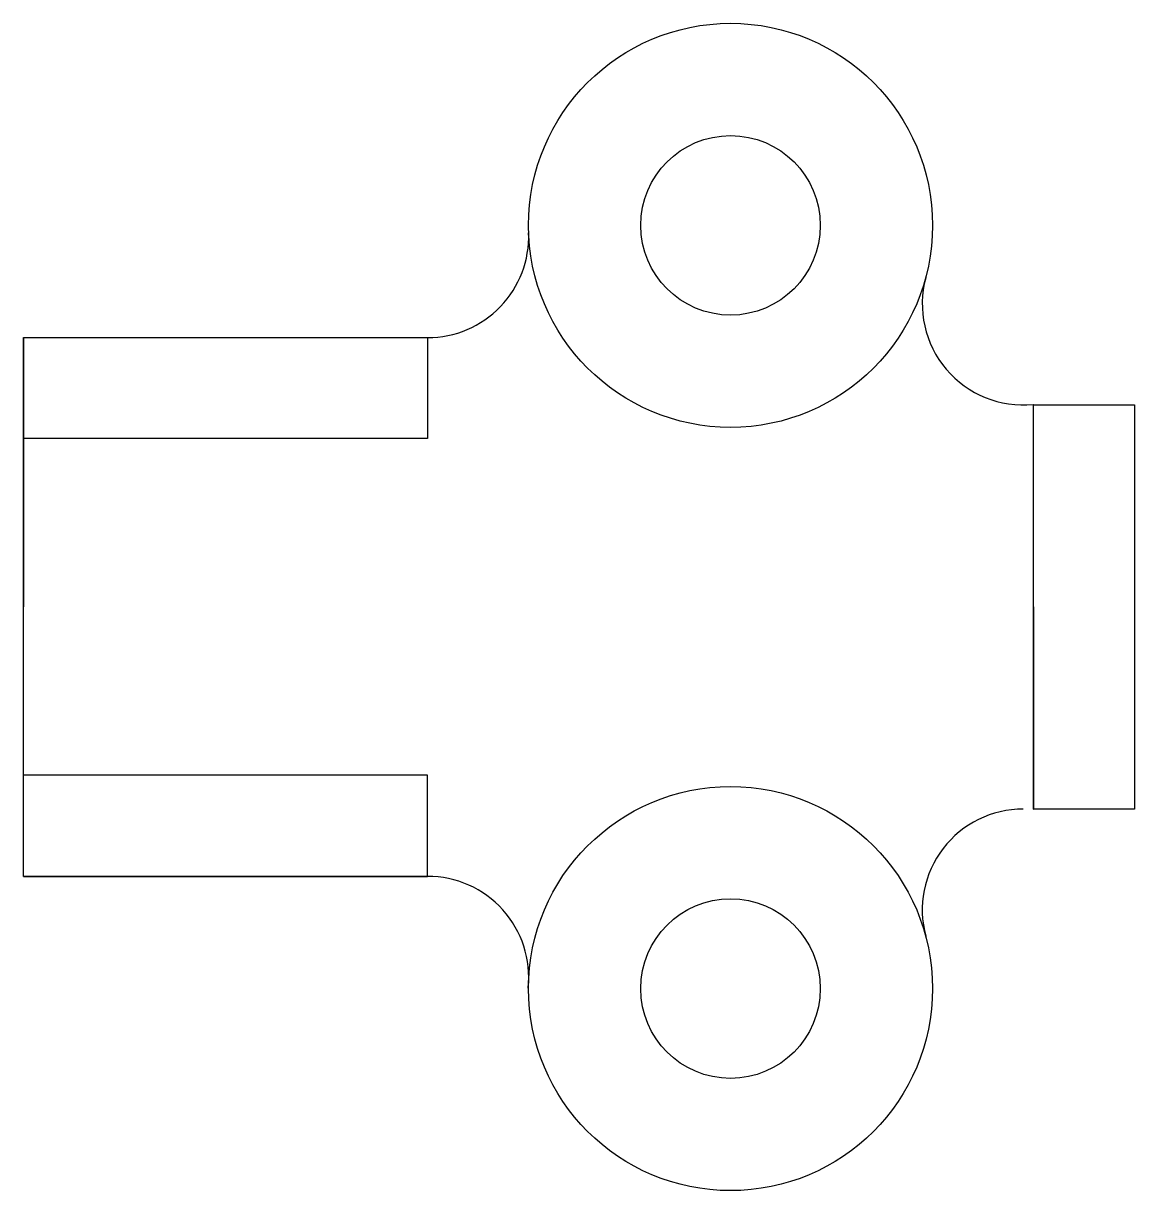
# Model space of a CAD drawing. Header units: inches. Extents: x 3 to 102, y -25 to 79.
import ezdxf

# ---------------------------------------------------------------- set-up
doc = ezdxf.new("R2010")
doc.units = ezdxf.units.IN
doc.header["$MEASUREMENT"] = 0
doc.layers.get('0').update_dxf_attribs({"true_color": 0xc2ced6})

msp = doc.modelspace()

# ---------------------------------------------------------------- linework, layer by layer
for p, q in [((2.5, 2.51), (2.5, 50.51)), ((2.5, 11.51), (2.5, 50.51)), ((2.5, 50.51), (38.5, 50.51)), ((2.5, 50.51), (2.5, 26.51)), ((38.5, 50.51), (38.5, 41.51)), ((92.5, 44.51), (92.45, 44.55)), ((92.5, 8.51), (92.5, 44.51)), ((92.5, 44.51), (101.5, 44.51)), ((101.5, 44.51), (101.5, 8.51)), ((38.5, 41.51), (2.5, 41.51)), ((92.5, 26.51), (92.5, 8.51)), ((38.5, 11.51), (2.5, 11.51)), ((38.5, 2.51), (38.5, 11.51)), ((92.5, 8.51), (92.46, 8.46)), ((101.5, 8.51), (92.5, 8.51)), ((2.5, 2.51), (38.5, 2.51)), ((20.5, 2.51), (20.5, 2.51, 30)), ((47.5, -7.49), (47.47, -7.46)), ((47.47, -7.46), (47.5, -7.49))]:
    msp.add_line(p, q)
for centre, radius in [((65.5, 60.51), 18), ((65.5, 60.51), 8), ((65.5, -7.49), 18), ((65.5, -7.49), 8)]:
    msp.add_circle(centre, radius)
at = {"extrusion": (0, -1, 0)}
for radius in [18, 8]:
    msp.add_circle((20.5, 30, -2.51), radius, dxfattribs=at)
for centre, start, end in [((38.52, 59.51), 270, 2.1226), ((91.58, 53.51), 164.9739, 275.5861), ((91.58, -0.49), 90, 195.0261), ((38.52, -6.49), 353.8566, 90.1179)]:
    msp.add_arc(centre, 9, start, end)

doc.saveas('drawing.dxf')
